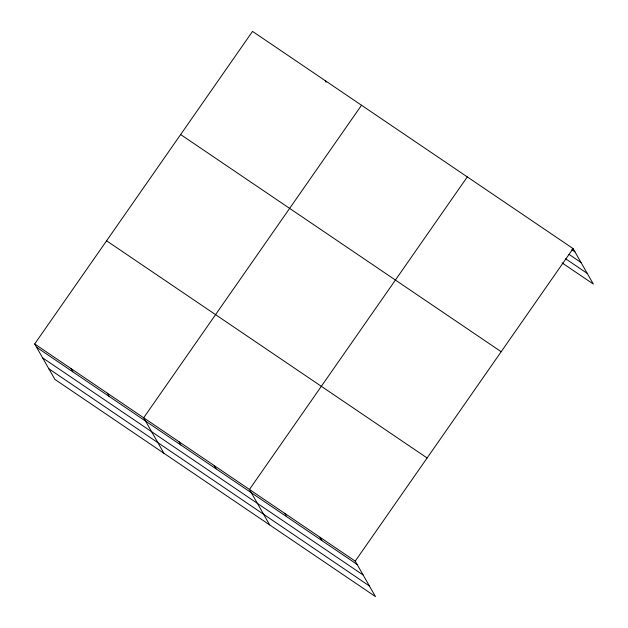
<?xml version="1.0" encoding="UTF-8"?>
<svg xmlns="http://www.w3.org/2000/svg" width="628" height="628" viewBox="0 0 628 628"><rect width="100%" height="100%" fill="white"/><g stroke="black" fill="none" stroke-linecap="round" stroke-linejoin="round"><path stroke-width="0.94" d="M34.681 343.948L355.228 561.126L375.466 596.6L54.919 379.422L34.681 343.948L252.535 31.4L573.081 248.578L593.319 284.052L562.06 262.873M361.524 105.245L143.671 417.793L163.9 453.259M467.303 176.908L249.449 489.463L269.687 524.93M355.228 561.126L573.081 248.578M571.755 249.701L574.965 251.875M568.999 254.348L581.018 262.496M565.624 258.775L587.259 273.431M180.644 134.541L501.191 351.719M106.579 240.807L427.126 457.985M36.565 347.245L357.112 564.423M42.618 357.858L363.165 575.044M48.858 368.801L369.405 585.979M325.194 80.627L326.136 82.276M319.974 537.238L321.85 540.535M284.712 513.351L286.588 516.64M214.187 465.568L216.071 468.865M178.933 441.68L180.809 444.969M107.341 393.175L109.217 396.472M71.011 368.565L72.895 371.855"/></g></svg>
